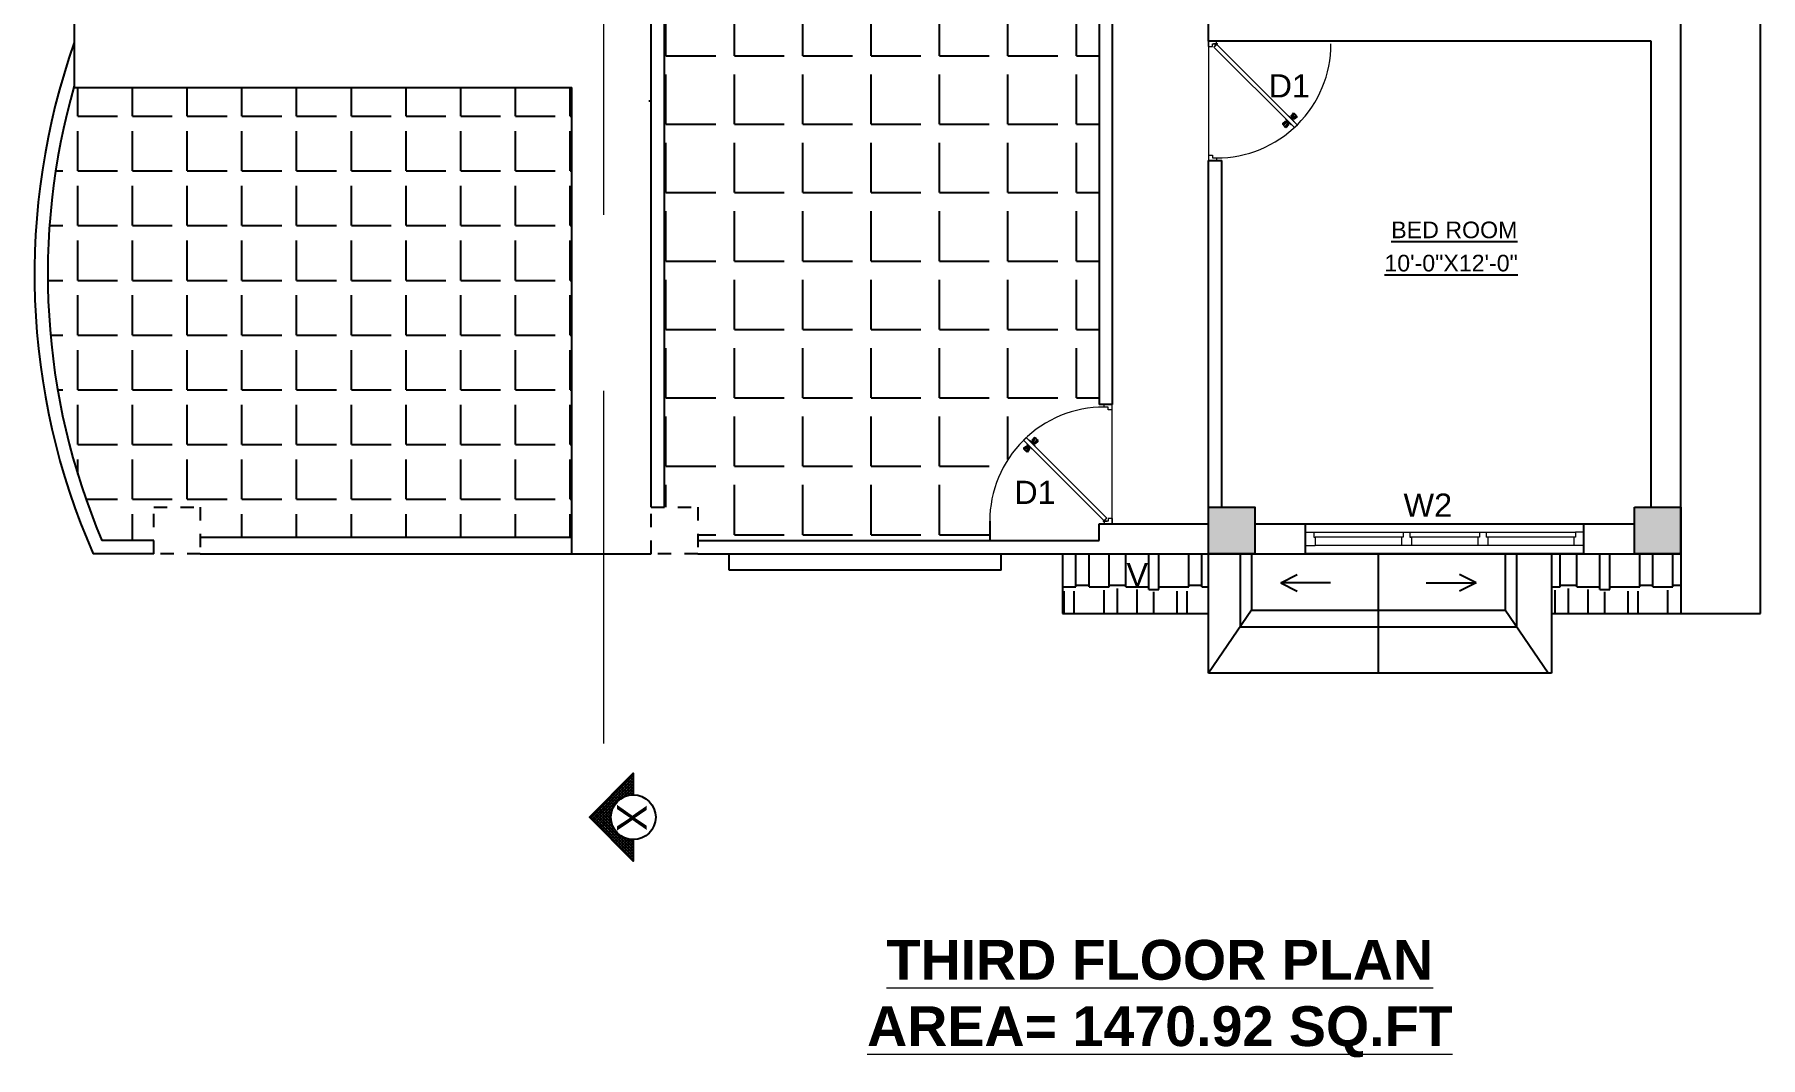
# Model space of a CAD drawing. Header units: inches. Extents: x -343 to 13887, y -13069 to -746.
# Drawn here: x 6872 to 7393, y -10653 to -10344 of the extents above; entities that cross this region are included whole.
import ezdxf

# ---------------------------------------------------------------- set-up
doc = ezdxf.new("R2010")
doc.units = ezdxf.units.IN
doc.header["$LTSCALE"] = 17
doc.header["$MEASUREMENT"] = 0
for name, pattern in [('21_FP_00$0$HIDDEN', [0.375, 0.25, -0.125]), ('Dash1', [0.472441, 0.23622, -0.23622]), ('PHANTOM2', [1.25, 0.625, -0.125, 0.125, -0.125, 0.125, -0.125])]:
    doc.linetypes.add(name, pattern=pattern)
for name, color, linetype, lineweight in [('25 BOT BAR', 12, 'Continuous', 25), ('aa_section_line', 2, 'PHANTOM2', 13), ('DOOR & WIN', 1, 'Continuous', 25), ('OUTLINE', 1, 'Continuous', 25), ('PUERTAS', 7, 'Continuous', 9), ('TEXT', 231, 'Continuous', 20), ('WINDOW FRAME PLAN', 162, 'Continuous', 18)]:
    doc.layers.add(name, color=color, linetype=linetype, lineweight=lineweight)
doc.layers.add('A-Sect-Iden', color=111, linetype='Continuous')
doc.styles.add('DIMTEXT', font='arial.ttf', dxfattribs={"height": 6})
doc.styles.add('HEADING', font='swissel.ttf')
pattern_1 = [(0, (-1029.181, -9370.701), (25.5, 12), [6, -5, 7, -3, 9, -4]), (0, (-1023.181, -9370.201), (25.5, 12), [5, -19, 4, -6]), (0, (-1011.181, -9371.451), (25.5, 12), [3, -31]), (90, (-1029.1815, -9370.701), (-8.5, 12), [11.5, -36.5]), (90, (-1023.1815, -9370.701), (-8.5, 12), [11.25, -36.75]), (90, (-1018.1815, -9370.701), (-8.5, 12), [10.5, -37.5]), (90, (-1011.1815, -9371.451), (-8.5, 12), [11.5, -36.5]), (90, (-1008.1815, -9371.451), (-8.5, 12), [11.5, -36.5]), (90, (-999.1815, -9370.701), (-8.5, 12), [11, -37])]

# ---------------------------------------------------------------- blocks, each defined once
blk = doc.blocks.new('3ft')
at = {"layer": 'PUERTAS', "color": 6}
for p, q in [((1.01, 2.52), (25.23, 26.74)), ((26.05, 25.92), (25.23, 26.74)), ((26.05, 25.92), (1.77, 1.64)), ((0, 2.4), (0, 0)), ((0.72, 2.4), (0, 2.4)), ((1.6, 0), (0, 0)), ((0.72, 1.52), (0.72, 2.44)), ((0.8, 1.52), (0.72, 1.52)), ((0.8, 1.52), (0.8, 2.41)), ((0.8, 1.2), (0.8, 1.52)), ((1.6, 1.2), (0.8, 1.2)), ((1.57, 1.84), (0.94, 2.47)), ((1.63, 1.89), (0.97, 2.55)), ((1.63, 1.89), (1.57, 1.84)), ((1.77, 1.64), (1.57, 1.84)), ((1.6, 0), (1.6, 1.2)), ((34.4, 0), (34.4, 1.2)), ((34.4, 1.2), (35.2, 1.2)), ((34.4, 0), (36, 0)), ((35.2, 1.2), (35.2, 2.4)), ((35.2, 2.4), (36, 2.4)), ((36, 0), (36, 2.4))]:
    blk.add_line(p, q, dxfattribs=at)
at = {"layer": 'PUERTAS', "color": 1}
for p, q in [((21.67, 25.73), (22.17, 26.23)), ((21.7, 25.82), (22.14, 26.26)), ((22.58, 26.7), (22.14, 26.26)), ((22.67, 26.73), (22.17, 26.23)), ((22.61, 26.67), (22.58, 26.7)), ((23.45, 25.91), (22.79, 26.73)), ((22.49, 24.95), (21.67, 25.61)), ((21.73, 25.79), (21.7, 25.82)), ((22.6, 24.96), (23.02, 25.38)), ((22.61, 24.25), (22.92, 24.72)), ((22.62, 24.13), (22.61, 24.14)), ((22.7, 25.07), (22.71, 25.06)), ((22.82, 25.06), (23.08, 25.32)), ((22.94, 24.95), (22.83, 25.07)), ((22.92, 24.72), (22.92, 24.72)), ((22.93, 24.94), (23.19, 25.21)), ((22.93, 24.84), (22.93, 24.83)), ((23.44, 25.81), (23.02, 25.38)), ((23.34, 25.58), (23.08, 25.32)), ((23.46, 25.47), (23.19, 25.21)), ((23.33, 25.7), (23.34, 25.69)), ((23.45, 25.46), (23.33, 25.57)), ((23.44, 23.31), (23.45, 23.3)), ((23.56, 23.3), (24.03, 23.61)), ((23.57, 25.47), (23.57, 25.47)), ((24.15, 25.79), (23.68, 25.48)), ((23.68, 25.48), (23.68, 25.48)), ((24.03, 23.61), (24.03, 23.62)), ((24.14, 23.62), (24.14, 23.62)), ((24.25, 23.62), (24.51, 23.89)), ((24.27, 25.78), (24.26, 25.79)), ((24.26, 23.29), (24.69, 23.71)), ((24.26, 23.63), (24.37, 23.52)), ((24.26, 23.18), (24.92, 22.37)), ((24.37, 23.52), (24.63, 23.77)), ((24.37, 23.4), (24.37, 23.4)), ((24.78, 24.15), (24.51, 23.89)), ((24.89, 24.03), (24.63, 23.77)), ((25.11, 24.14), (24.69, 23.71)), ((24.77, 24.14), (24.88, 24.03)), ((24.79, 24.38), (24.78, 24.37)), ((24.78, 24.26), (24.78, 24.26)), ((25.1, 24.84), (24.79, 24.38)), ((25, 24.03), (25, 24.03)), ((25.04, 22.36), (25.54, 22.86)), ((25.09, 24.96), (25.1, 24.95)), ((25.1, 22.42), (25.13, 22.39)), ((25.13, 22.39), (25.57, 22.83)), ((25.22, 24.14), (26.03, 23.48)), ((26.04, 23.37), (25.54, 22.86)), ((26.01, 23.27), (25.57, 22.83)), ((25.98, 23.3), (26.01, 23.27))]:
    blk.add_line(p, q, dxfattribs=at)
at = {"layer": 'PUERTAS', "color": 8}
for p, q in [((22.13, 26.28), (21.98, 26.13)), ((22.88, 25.24), (22.01, 26.06)), ((22.13, 26.28), (22.27, 26.42)), ((22.29, 26.41), (22.27, 26.42)), ((23.16, 25.52), (22.34, 26.39)), ((23.3, 25.66), (22.5, 26.56)), ((23.41, 25.77), (22.65, 26.71)), ((23.46, 25.83), (22.72, 26.75)), ((22.57, 24.94), (21.65, 25.68)), ((22.63, 24.99), (21.69, 25.75)), ((22.74, 25.1), (21.84, 25.9)), ((22.69, 24.32), (23.02, 24.83)), ((22.95, 24.96), (22.84, 25.07)), ((22.98, 24.99), (22.86, 25.1)), ((23.03, 25.04), (22.91, 25.15)), ((22.91, 24.53), (23.1, 24.91)), ((23.11, 25.12), (22.99, 25.23)), ((23.13, 24.76), (23.18, 24.99)), ((23.28, 25.3), (23.17, 25.41)), ((23.36, 25.37), (23.25, 25.49)), ((23.31, 24.94), (23.28, 25.08)), ((23.41, 25.43), (23.3, 25.54)), ((23.46, 25.09), (23.32, 25.13)), ((23.44, 25.45), (23.33, 25.56)), ((23.64, 25.27), (23.41, 25.22)), ((23.87, 25.49), (23.49, 25.3)), ((24.08, 25.71), (23.57, 25.38)), ((23.63, 23.38), (24.14, 23.72)), ((23.84, 23.6), (24.22, 23.79)), ((24.07, 23.82), (24.3, 23.88)), ((24.25, 24), (24.39, 23.97)), ((24.25, 23.26), (24.99, 22.34)), ((24.27, 23.64), (24.38, 23.53)), ((24.3, 23.67), (24.41, 23.56)), ((24.3, 23.32), (25.06, 22.38)), ((24.35, 23.72), (24.46, 23.61)), ((24.4, 24.15), (24.43, 24.01)), ((24.41, 23.43), (25.2, 22.53)), ((24.43, 23.8), (24.54, 23.69)), ((24.58, 24.33), (24.52, 24.1)), ((24.55, 23.57), (25.37, 22.7)), ((24.6, 23.97), (24.72, 23.86)), ((24.8, 24.56), (24.61, 24.18)), ((25.02, 24.77), (24.68, 24.26)), ((24.68, 24.05), (24.79, 23.94)), ((24.73, 24.1), (24.85, 23.99)), ((24.76, 24.13), (24.87, 24.02)), ((24.83, 23.85), (25.7, 23.03)), ((24.97, 23.99), (25.87, 23.2)), ((25.08, 24.1), (26.02, 23.34)), ((25.14, 24.15), (26.06, 23.41)), ((25.58, 22.82), (25.43, 22.67)), ((25.58, 22.82), (25.73, 22.97)), ((25.72, 22.98), (25.73, 22.97)), ((0, 0), (36, 0))]:
    blk.add_line(p, q, dxfattribs=at)
at = {"layer": 'PUERTAS', "color": 2}
for p, q in [((21.99, 26.11), (21.98, 26.13)), ((25.42, 22.68), (25.43, 22.67))]:
    blk.add_line(p, q, dxfattribs=at)
at = {"layer": 'PUERTAS', "color": 6}
for radius in [0.155, 0.0752]:
    blk.add_circle((0.82, 2.56), radius, dxfattribs=at)
blk.add_arc((0.82, 2.56), 34.38, 359.7285, 90.0333, dxfattribs=at)
at = {"layer": 'PUERTAS', "color": 1}
for centre, start, end in [((22.73, 26.68), 38.9236, 135), ((22.54, 25.01), 231.0764, 315), ((22.67, 24.2), 135, 225), ((22.77, 25.12), 225, 315), ((22.99, 24.89), 135, 219.7428), ((22.87, 24.78), 315, 39.7428), ((23.28, 25.63), 315, 45), ((23.39, 25.86), 315, 38.9236), ((23.51, 23.36), 225, 315), ((23.51, 25.41), 50.2572, 135), ((23.62, 25.53), 230.2572, 315), ((24.09, 23.56), 50.2572, 135), ((24.2, 23.68), 230.2572, 315), ((24.2, 25.73), 45, 135), ((24.32, 23.23), 135, 218.9236), ((24.42, 23.46), 135, 225), ((24.84, 24.31), 135, 219.7428), ((24.72, 24.21), 315, 39.7428), ((24.94, 23.98), 45, 135), ((24.98, 22.42), 218.9236, 315), ((25.04, 24.89), 315, 45), ((25.17, 24.08), 51.0764, 135), ((25.98, 23.42), 315, 51.0764)]:
    blk.add_arc(centre, 0.08, start, end, dxfattribs=at)
blk = doc.blocks.new('*U2802')
at = {"color": 3, "xscale": -1}
blk.add_blockref('3ft', (42, 0), dxfattribs=at)
blk = doc.blocks.new('DFFDFD')
at = {"layer": 'DOOR & WIN'}
for p, q in [((-13646.78, -2252.33), (-13646.78, -2168.33)), ((-13637.78, -2168.33), (-13646.78, -2168.33)), ((-13637.78, -2168.33), (-13637.78, -2252.33)), ((-13637.78, -2252.33), (-13646.78, -2252.33)), ((-13637.78, -2252.33), (-13646.78, -2252.33))]:
    blk.add_line(p, q, dxfattribs=at)
at = {"layer": 'WINDOW FRAME PLAN'}
for p, q in [((-13644.28, -2168.33), (-13644.28, -2170.83)), ((-13640.28, -2168.33), (-13640.28, -2171.33)), ((-13644.28, -2249.83), (-13644.28, -2170.83)), ((-13644.28, -2170.83), (-13642.78, -2170.83)), ((-13642.78, -2170.83), (-13642.78, -2171.33)), ((-13642.78, -2171.33), (-13642.78, -2197.83)), ((-13642.78, -2171.33), (-13640.28, -2171.33)), ((-13640.28, -2171.33), (-13640.28, -2249.33)), ((-13644.28, -2197.83), (-13642.78, -2197.83)), ((-13644.28, -2199.83), (-13642.78, -2199.83)), ((-13642.78, -2197.33), (-13640.28, -2197.33)), ((-13642.78, -2199.83), (-13642.78, -2200.33)), ((-13642.78, -2199.83), (-13642.78, -2220.83)), ((-13642.78, -2200.33), (-13640.28, -2200.33)), ((-13644.28, -2220.83), (-13642.78, -2220.83)), ((-13642.78, -2220.33), (-13640.28, -2220.33)), ((-13642.78, -2220.83), (-13642.78, -2220.33)), ((-13644.28, -2222.83), (-13642.78, -2222.83)), ((-13642.78, -2222.83), (-13642.78, -2249.33)), ((-13642.78, -2223.33), (-13640.28, -2223.33)), ((-13644.28, -2252.33), (-13644.28, -2249.83)), ((-13644.28, -2249.83), (-13642.78, -2249.83)), ((-13642.78, -2249.33), (-13640.28, -2249.33)), ((-13642.78, -2249.83), (-13642.78, -2249.33)), ((-13640.28, -2252.33), (-13640.28, -2249.33))]:
    blk.add_line(p, q, dxfattribs=at)
blk = doc.blocks.new('*U3030')
at = {"color": 3}
blk.add_blockref('3ft', (0, 0), dxfattribs=at)

msp = doc.modelspace()

# ---------------------------------------------------------------- hatches: boundary and pattern name
at = {"layer": 'A-Sect-Iden', "ltscale": 0.5}
h = msp.add_hatch(dxfattribs=at)
h.set_pattern_fill('ANSI37', color=2, scale=5, style=0)
h.set_pattern_definition([(45, (-18796.2235, -16761.6179), (-0.441941738, 0.441941738), []), (135, (-18796.2235, -16761.6179), (-0.441941738, -0.441941738), [])])
h.paths.add_polyline_path([(7052.85, -10586.85), (7052.85, -10593.34), (7039.61, -10580.1), (7052.85, -10566.86), (7052.85, -10573.35, 1)])
at = {"layer": 'DOOR & WIN'}
h = msp.add_hatch(color=256, dxfattribs=at)
h.dxf.hatch_style = 1
h.paths.add_polyline_path([(7240.29, -10486.67), (7226.29, -10486.67), (7226.29, -10500.67), (7240.29, -10500.67)])
h = msp.add_hatch(color=256, dxfattribs=at)
h.dxf.hatch_style = 1
h.paths.add_polyline_path([(7368.76, -10486.67), (7354.76, -10486.67), (7354.76, -10500.67), (7368.76, -10500.67)])
at = {"layer": 'OUTLINE'}
h = msp.add_hatch(dxfattribs=at)
h.set_pattern_fill('ANGLE', color=8, scale=75)
h.set_pattern_definition([(0, (-4219.174, 250.669), (0, 20.625), [15, -5.625]), (90, (-4219.174, 250.669), (-20.625, 1e-15), [15, -5.625])])
h.paths.add_polyline_path([(7193.29, -10207.67), (7072.29, -10207.67), (7058.29, -10207.67), (7043.86, -10207.67), (7043.86, -10332.15), (7058.29, -10332.15), (7058.29, -10322.15), (7072.29, -10322.15), (7072.29, -10336.15), (7062.29, -10336.15), (7062.29, -10486.67), (7072.29, -10486.67), (7072.29, -10496.67), (7160.35, -10496.67), (7160.35, -10490.87, -0.415773), (7194.89, -10456.47), (7194.89, -10455.67), (7193.29, -10455.67)])
h = msp.add_hatch(dxfattribs=at)
h.set_pattern_fill('ANGLE', color=8, scale=60)
h.set_pattern_definition([(0, (-4219.174, -914.273), (0, 16.5), [12, -4.5]), (90, (-4219.174, -914.273), (-16.5, 1e-15), [12, -4.5])])
edge = h.paths.add_edge_path()
edge.add_line((6884.29, -10360.15), (6884.29, -10359.62))
edge.add_arc((7081.85, -10416.41), 205.56, 163.9627, 202.9817)
edge.add_line((6892.61, -10496.67), (6908.29, -10496.67))
edge.add_line((6908.29, -10496.67), (6908.29, -10486.67))
edge.add_line((6908.29, -10486.67), (6922.29, -10486.67))
edge.add_line((6922.29, -10486.67), (6922.29, -10495.67))
edge.add_line((6922.29, -10495.67), (7034.29, -10495.67))
edge.add_line((7034.29, -10495.67), (7034.29, -10360.15))
edge.add_line((7034.29, -10360.15), (6884.29, -10360.15))
h = msp.add_hatch(dxfattribs=at)
h.set_pattern_fill('AR-RSHKE', color=8)
h.set_pattern_definition(pattern_1)
h.paths.add_polyline_path([(7226.29, -10518.67), (7226.29, -10500.67), (7182.29, -10500.67), (7182.29, -10518.67)])
h.paths.add_polyline_path([(7197.54, -10512.22), (7207.57, -10512.22), (7207.57, -10501.72), (7197.54, -10501.72)], flags=24)
h = msp.add_hatch(dxfattribs=at)
h.set_pattern_fill('AR-RSHKE', color=8)
h.set_pattern_definition(pattern_1)
h.paths.add_polyline_path([(7368.76, -10518.67), (7368.76, -10500.67), (7354.76, -10500.67), (7329.76, -10500.67), (7329.76, -10518.67)])

# ---------------------------------------------------------------- linework, layer by layer
at = {"layer": '25 BOT BAR'}
for p, q in [((7197.29, -10198.67), (7197.29, -10455.67)), ((7193.29, -10207.67), (7193.29, -10455.67)), ((6884.29, -10336.15), (6884.29, -10360.15)), ((7058.29, -10486.67), (7058.29, -10336.15)), ((7062.29, -10486.67), (7062.29, -10336.15)), ((7226.29, -10346.15), (7226.29, -10336.15)), ((6884.29, -10360.15), (7034.29, -10360.15)), ((7034.29, -10500.67), (7034.29, -10360.15)), ((7057.49, -10364.09), (7058.29, -10364.09)), ((7226.29, -10382.15), (7230.29, -10382.15)), ((7197.29, -10455.67), (7193.29, -10455.67)), ((7160.35, -10490.87), (7160.35, -10496.67)), ((7193.29, -10496.67), (7193.29, -10491.67)), ((6922.29, -10495.67), (7034.29, -10495.67)), ((6922.29, -10500.67), (7058.29, -10500.67)), ((7081.79, -10505.67), (7081.79, -10500.67)), ((7163.79, -10505.67), (7163.79, -10500.67)), ((7163.79, -10505.67), (7081.79, -10505.67))]:
    msp.add_line(p, q, dxfattribs=at)
for radius, start, end in [(209.56, 160.5165, 203.7078), (205.56, 163.9627, 202.9817)]:
    msp.add_arc((7081.85, -10416.41), radius, start, end, dxfattribs=at)
at = {"layer": 'A-Sect-Iden', "ltscale": 0.5}
msp.add_lwpolyline([(7052.85, -10586.85), (7052.85, -10593.34), (7039.61, -10580.1), (7052.85, -10566.86), (7052.85, -10573.35)], dxfattribs=at)
msp.add_circle((7052.85, -10580.1), 6.75, dxfattribs=at)
at = {"layer": 'aa_section_line', "linetype": '21_FP_00$0$HIDDEN', "ltscale": 25}
msp.add_line((7043.86, -9973.48), (7043.85, -10567.26), dxfattribs=at)
at = {"layer": 'DOOR & WIN'}
for p, q in [((7392.76, -10518.67), (7392.76, -10040.67)), ((7368.76, -10500.67), (7368.76, -10238.45)), ((7359.76, -10486.67), (7359.76, -10346.15)), ((7226.29, -10486.67), (7226.29, -10382.15)), ((7230.29, -10486.67), (7230.29, -10382.15)), ((7193.29, -10491.67), (7226.29, -10491.67)), ((7240.29, -10491.67), (7354.76, -10491.67)), ((7072.29, -10496.67), (7193.29, -10496.67)), ((7072.29, -10500.67), (7368.76, -10500.67))]:
    msp.add_line(p, q, dxfattribs=at)
at = {"layer": 'DOOR & WIN', "color": 6, "linetype": 'Dash1'}
for points in [[(6908.29, -10486.67), (6922.29, -10486.67), (6922.29, -10500.67), (6908.29, -10500.67)], [(7058.29, -10486.67), (7072.29, -10486.67), (7072.29, -10500.67), (7058.29, -10500.67)]]:
    msp.add_lwpolyline(points, close=True, dxfattribs=at)
at = {"layer": 'OUTLINE'}
for p, q in [((7359.76, -10346.15), (7226.29, -10346.15)), ((6908.29, -10496.67), (6892.61, -10496.67)), ((6908.29, -10500.67), (6889.98, -10500.67)), ((7182.29, -10500.67), (7182.29, -10518.67)), ((7226.29, -10536.67), (7226.29, -10500.67)), ((7235.87, -10500.67), (7235.87, -10522.67)), ((7239.29, -10500.67), (7239.29, -10517.67)), ((7277.52, -10536.67), (7277.52, -10500.67)), ((7315.76, -10500.67), (7315.76, -10517.67)), ((7319.18, -10500.67), (7319.18, -10522.67)), ((7329.76, -10500.67), (7329.76, -10536.67)), ((7368.76, -10500.67), (7368.76, -10518.67)), ((7248.07, -10509.47), (7253.07, -10506.97)), ((7306.98, -10509.47), (7301.98, -10506.97)), ((7263.07, -10509.47), (7248.07, -10509.47)), ((7248.07, -10509.47), (7253.07, -10511.97)), ((7291.98, -10509.47), (7306.98, -10509.47)), ((7306.98, -10509.47), (7301.98, -10511.97)), ((7239.29, -10517.67), (7226.29, -10536.67)), ((7239.29, -10517.67), (7315.76, -10517.67)), ((7328.76, -10536.67), (7315.76, -10517.67)), ((7182.29, -10518.67), (7226.29, -10518.67)), ((7235.87, -10522.67), (7319.18, -10522.67)), ((7329.76, -10518.67), (7392.76, -10518.67)), ((7329.76, -10536.67), (7226.29, -10536.67))]:
    msp.add_line(p, q, dxfattribs=at)
for points in [[(7226.29, -10486.67), (7240.29, -10486.67), (7240.29, -10500.67), (7226.29, -10500.67)], [(7354.76, -10486.67), (7368.76, -10486.67), (7368.76, -10500.67), (7354.76, -10500.67)]]:
    msp.add_lwpolyline(points, close=True, dxfattribs=at)

# ---------------------------------------------------------------- block references
at = {"layer": 'DOOR & WIN', "xscale": -1, "rotation": 270}
msp.add_blockref('*U2802', (7226.29, -10388.15), dxfattribs=at)
at = {"layer": 'DOOR & WIN', "rotation": 90.00000000000001}
msp.add_blockref('*U3030', (7197.29, -10491.67), dxfattribs=at)
at = {"layer": 'OUTLINE', "rotation": 270}
msp.add_blockref('DFFDFD', (9507.85, -24138.45), dxfattribs=at)

# ---------------------------------------------------------------- texts
at = {"layer": 'A-Sect-Iden', "ltscale": 0.5, "insert": (7052.4, -10580.25), "char_height": 9, "width": 12.25, "attachment_point": 5, "rotation": 269.8551, "style": 'HEADING'}
msp.add_mtext('X', dxfattribs=at)
at = {"layer": 'DOOR & WIN', "char_height": 5, "attachment_point": 5}
for s, insert in [('{\\fArial TUR|b0|i0|c162|p34;\\L\\C7; \\fArial TUR|b0|i0|c0|p34;BED \\fArial TUR|b0|i0|c162|p34;ROOM}', (7299.46, -10403.08)), ('{\\fArial TUR|b0|i0|c0|p34;\\L\\C7;10\'-0"X12\'-0"}', (7299.46, -10413.09))]:
    msp.add_mtext(s, dxfattribs=dict(at, insert=insert))
at = {"layer": 'TEXT', "style": 'DIMTEXT'}
for p in [(7244.42, -10363.12), (7167.73, -10485.66)]:
    msp.add_text('D1', height=7, dxfattribs=at).set_placement(p)
for s, p in [('W2', (7285.11, -10489.53)), ('V', (7201.57, -10510.47))]:
    msp.add_text(s, height=7, rotation=360, dxfattribs=at).set_placement(p)
at = {"layer": 'TEXT', "insert": (7211.62, -10617.08), "char_height": 12, "width": 396.2985, "attachment_point": 2}
msp.add_mtext('{\\fArial|b1|i0|c0|p34;\\LTHIRD FLOOR PLAN \\PAREA= 1470.92 SQ.FT}', dxfattribs=at)

doc.saveas('drawing.dxf')
